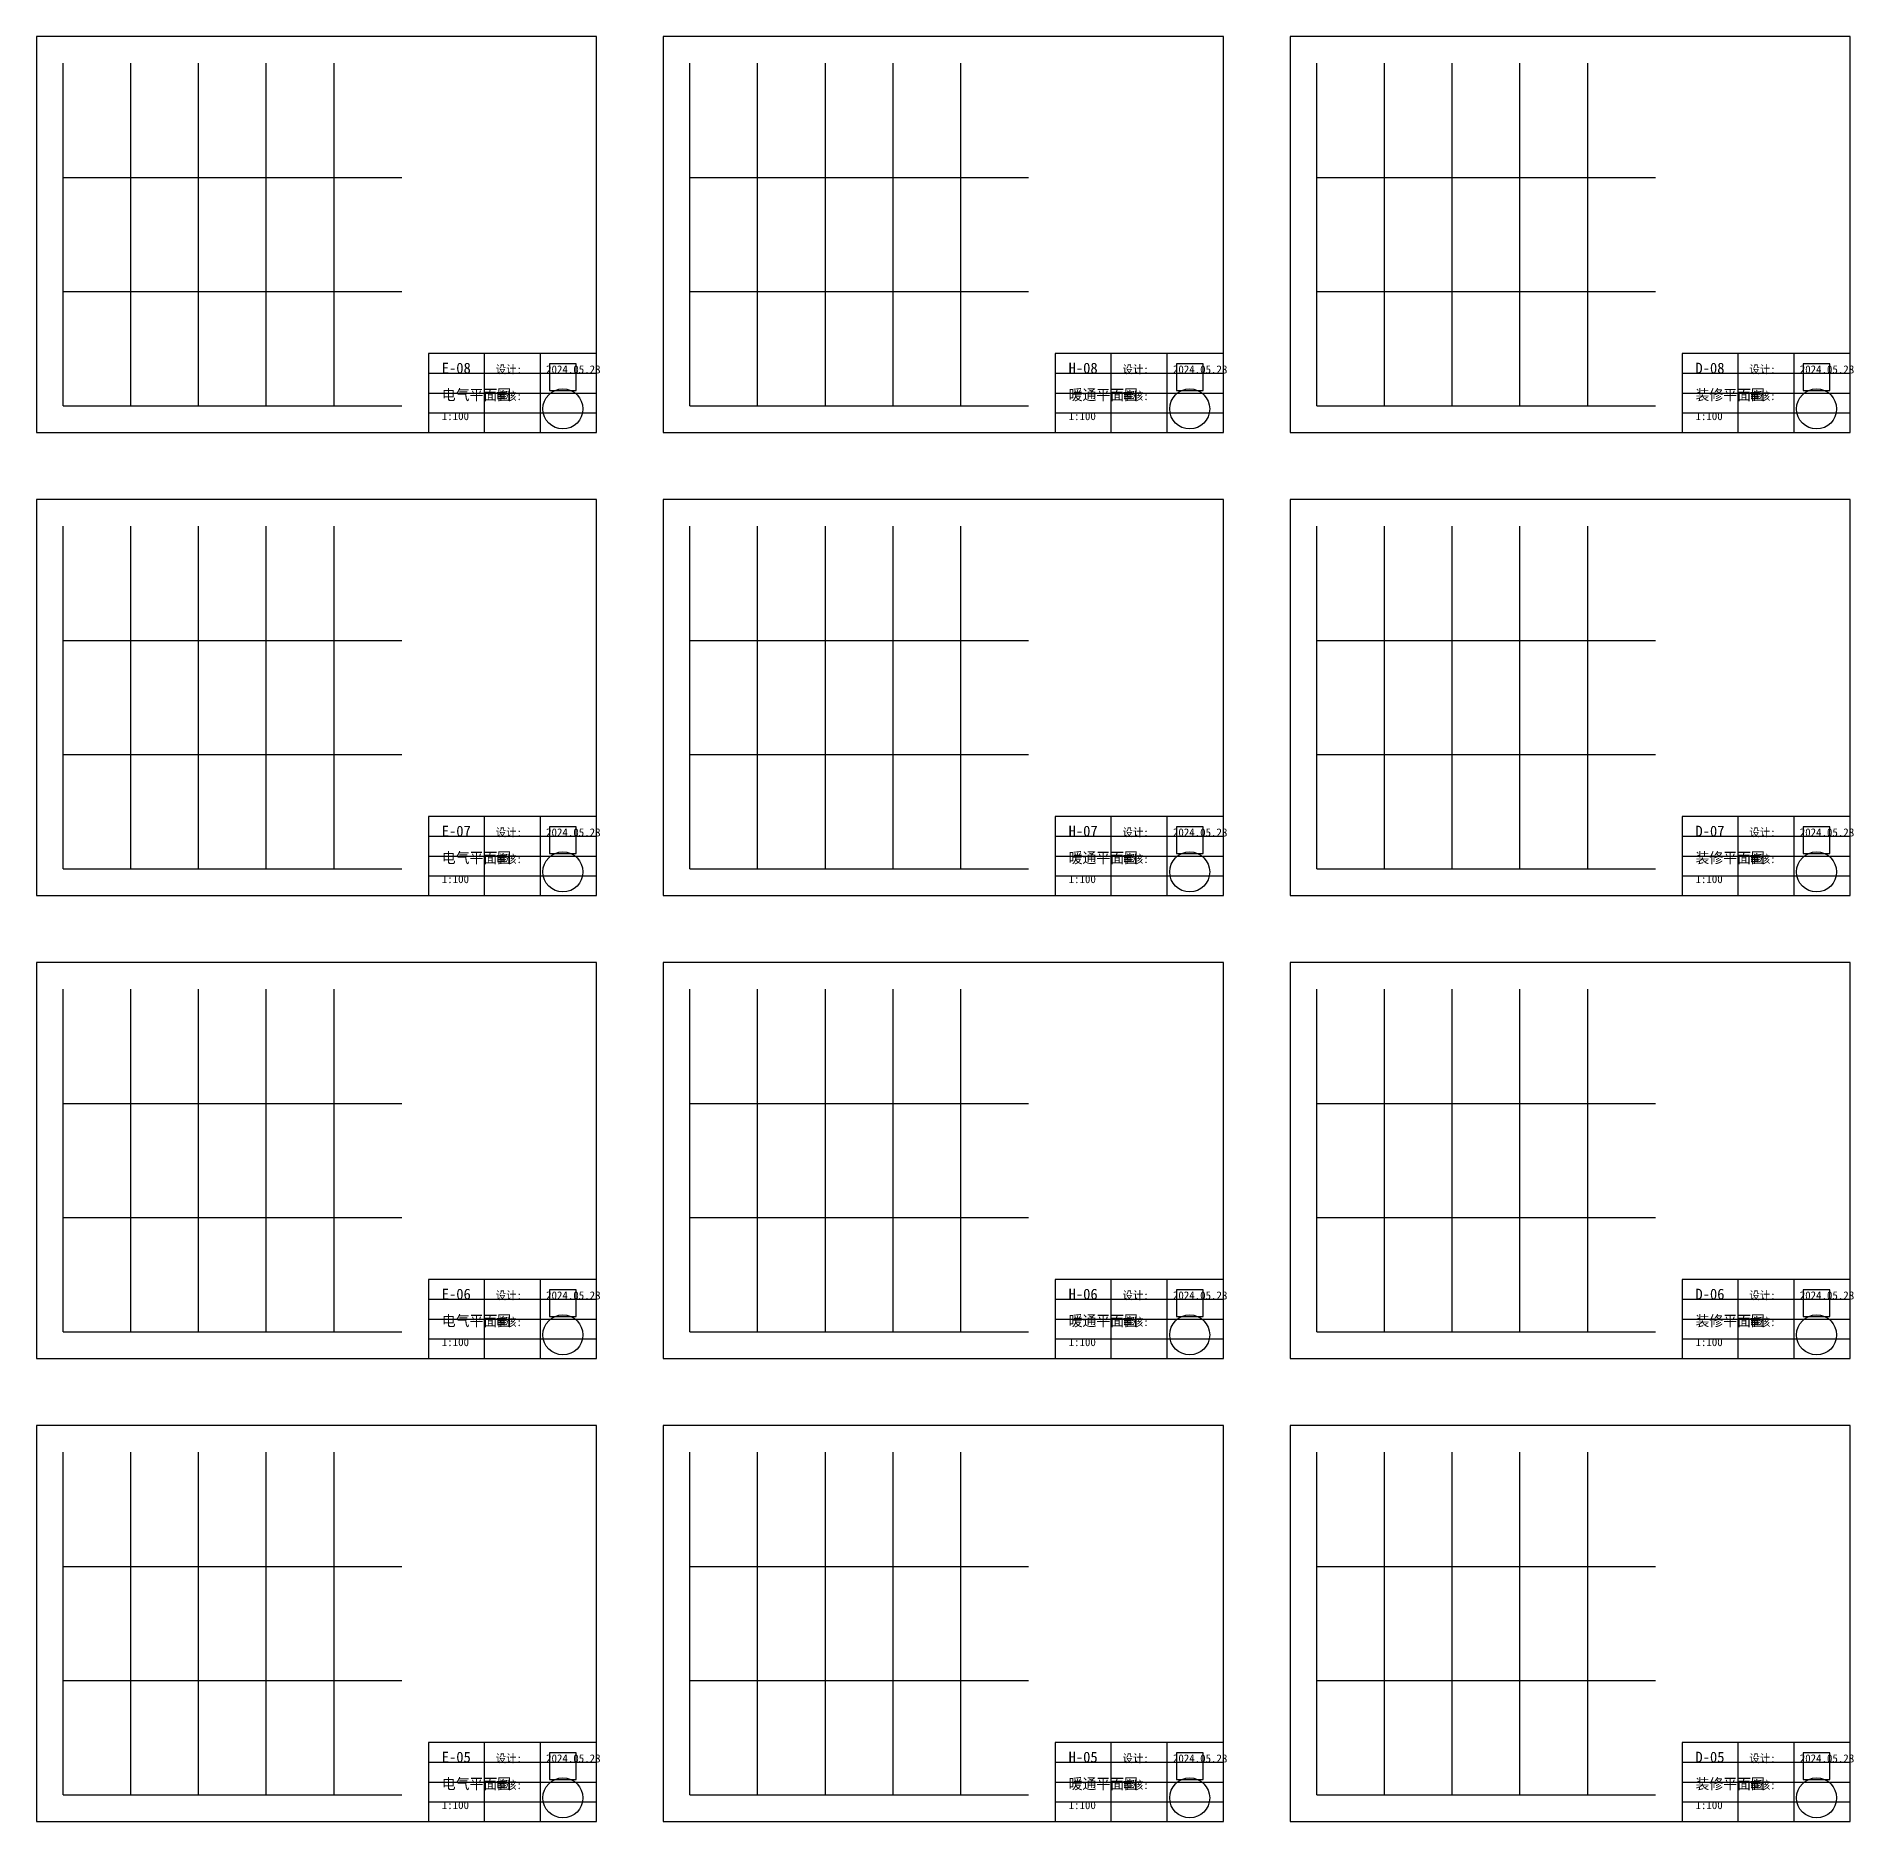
# Model space of a CAD drawing. Header units: metres. Extents: x -200 to 3300, y -100 to 2726.
# Drawn here: x 1410 to 2773, y 1388 to 2726 of the extents above; entities that cross this region are included whole.
import ezdxf

# ---------------------------------------------------------------- set-up
doc = ezdxf.new("R2010")
doc.units = ezdxf.units.M

msp = doc.modelspace()

# ---------------------------------------------------------------- linework, layer by layer
at = {"layer": 'CONTENT'}
for p, q in [((1430, 2449), (1430, 2706)), ((1480.8, 2449), (1480.8, 2706)), ((1531.6, 2449), (1531.6, 2706)), ((1582.4, 2449), (1582.4, 2706)), ((1633.2, 2449), (1633.2, 2706)), ((1900, 2449), (1900, 2706)), ((1950.8, 2449), (1950.8, 2706)), ((2001.6, 2449), (2001.6, 2706)), ((2052.4, 2449), (2052.4, 2706)), ((2103.2, 2449), (2103.2, 2706)), ((2370, 2449), (2370, 2706)), ((2420.8, 2449), (2420.8, 2706)), ((2471.6, 2449), (2471.6, 2706)), ((2522.4, 2449), (2522.4, 2706)), ((2573.2, 2449), (2573.2, 2706)), ((1430, 2620.3), (1684, 2620.3)), ((1900, 2620.3), (2154, 2620.3)), ((2370, 2620.3), (2624, 2620.3)), ((1430, 2534.7), (1684, 2534.7)), ((1900, 2534.7), (2154, 2534.7)), ((2370, 2534.7), (2624, 2534.7)), ((1430, 2449), (1684, 2449)), ((1900, 2449), (2154, 2449)), ((2370, 2449), (2624, 2449)), ((1430, 2102), (1430, 2359)), ((1480.8, 2102), (1480.8, 2359)), ((1531.6, 2102), (1531.6, 2359)), ((1582.4, 2102), (1582.4, 2359)), ((1633.2, 2102), (1633.2, 2359)), ((1900, 2102), (1900, 2359)), ((1950.8, 2102), (1950.8, 2359)), ((2001.6, 2102), (2001.6, 2359)), ((2052.4, 2102), (2052.4, 2359)), ((2103.2, 2102), (2103.2, 2359)), ((2370, 2102), (2370, 2359)), ((2420.8, 2102), (2420.8, 2359)), ((2471.6, 2102), (2471.6, 2359)), ((2522.4, 2102), (2522.4, 2359)), ((2573.2, 2102), (2573.2, 2359)), ((1430, 2273.3), (1684, 2273.3)), ((1900, 2273.3), (2154, 2273.3)), ((2370, 2273.3), (2624, 2273.3)), ((1430, 2187.7), (1684, 2187.7)), ((1900, 2187.7), (2154, 2187.7)), ((2370, 2187.7), (2624, 2187.7)), ((1430, 2102), (1684, 2102)), ((1900, 2102), (2154, 2102)), ((2370, 2102), (2624, 2102)), ((1430, 1755), (1430, 2012)), ((1480.8, 1755), (1480.8, 2012)), ((1531.6, 1755), (1531.6, 2012)), ((1582.4, 1755), (1582.4, 2012)), ((1633.2, 1755), (1633.2, 2012)), ((1900, 1755), (1900, 2012)), ((1950.8, 1755), (1950.8, 2012)), ((2001.6, 1755), (2001.6, 2012)), ((2052.4, 1755), (2052.4, 2012)), ((2103.2, 1755), (2103.2, 2012)), ((2370, 1755), (2370, 2012)), ((2420.8, 1755), (2420.8, 2012)), ((2471.6, 1755), (2471.6, 2012)), ((2522.4, 1755), (2522.4, 2012)), ((2573.2, 1755), (2573.2, 2012)), ((1430, 1926.3), (1684, 1926.3)), ((1900, 1926.3), (2154, 1926.3)), ((2370, 1926.3), (2624, 1926.3)), ((1430, 1840.7), (1684, 1840.7)), ((1900, 1840.7), (2154, 1840.7)), ((2370, 1840.7), (2624, 1840.7)), ((1430, 1755), (1684, 1755)), ((1900, 1755), (2154, 1755)), ((2370, 1755), (2624, 1755)), ((1430, 1408), (1430, 1665)), ((1480.8, 1408), (1480.8, 1665)), ((1531.6, 1408), (1531.6, 1665)), ((1582.4, 1408), (1582.4, 1665)), ((1633.2, 1408), (1633.2, 1665)), ((1900, 1408), (1900, 1665)), ((1950.8, 1408), (1950.8, 1665)), ((2001.6, 1408), (2001.6, 1665)), ((2052.4, 1408), (2052.4, 1665)), ((2103.2, 1408), (2103.2, 1665)), ((2370, 1408), (2370, 1665)), ((2420.8, 1408), (2420.8, 1665)), ((2471.6, 1408), (2471.6, 1665)), ((2522.4, 1408), (2522.4, 1665)), ((2573.2, 1408), (2573.2, 1665)), ((1430, 1579.3), (1684, 1579.3)), ((1900, 1579.3), (2154, 1579.3)), ((2370, 1579.3), (2624, 1579.3)), ((1430, 1493.7), (1684, 1493.7)), ((1900, 1493.7), (2154, 1493.7)), ((2370, 1493.7), (2624, 1493.7)), ((1430, 1408), (1684, 1408)), ((1900, 1408), (2154, 1408)), ((2370, 1408), (2624, 1408))]:
    msp.add_line(p, q, dxfattribs=at)
at = {"layer": 'FRAME'}
for points in [[(1410, 2429), (1830, 2429), (1830, 2726), (1410, 2726), (1410, 2429)], [(1880, 2429), (2300, 2429), (2300, 2726), (1880, 2726), (1880, 2429)], [(2350, 2429), (2770, 2429), (2770, 2726), (2350, 2726), (2350, 2429)], [(1410, 2082), (1830, 2082), (1830, 2379), (1410, 2379), (1410, 2082)], [(1880, 2082), (2300, 2082), (2300, 2379), (1880, 2379), (1880, 2082)], [(2350, 2082), (2770, 2082), (2770, 2379), (2350, 2379), (2350, 2082)], [(1410, 1735), (1830, 1735), (1830, 2032), (1410, 2032), (1410, 1735)], [(1880, 1735), (2300, 1735), (2300, 2032), (1880, 2032), (1880, 1735)], [(2350, 1735), (2770, 1735), (2770, 2032), (2350, 2032), (2350, 1735)], [(1410, 1388), (1830, 1388), (1830, 1685), (1410, 1685), (1410, 1388)], [(1880, 1388), (2300, 1388), (2300, 1685), (1880, 1685), (1880, 1388)], [(2350, 1388), (2770, 1388), (2770, 1685), (2350, 1685), (2350, 1388)]]:
    msp.add_lwpolyline(points, dxfattribs=at)
at = {"layer": 'SEAL'}
for centre in [(1804.8, 2446.8), (2274.8, 2446.8), (2744.8, 2446.8), (1804.8, 2099.8), (2274.8, 2099.8), (2744.8, 2099.8), (1804.8, 1752.8), (2274.8, 1752.8), (2744.8, 1752.8), (1804.8, 1405.8), (2274.8, 1405.8), (2744.8, 1405.8)]:
    msp.add_circle(centre, 15, dxfattribs=at)
at = {"layer": 'STAMP'}
for points in [[(1794.8, 2460.6), (1814.8, 2460.6), (1814.8, 2480.6), (1794.8, 2480.6), (1794.8, 2460.6)], [(2264.8, 2460.6), (2284.8, 2460.6), (2284.8, 2480.6), (2264.8, 2480.6), (2264.8, 2460.6)], [(2734.8, 2460.6), (2754.8, 2460.6), (2754.8, 2480.6), (2734.8, 2480.6), (2734.8, 2460.6)], [(1794.8, 2113.6), (1814.8, 2113.6), (1814.8, 2133.6), (1794.8, 2133.6), (1794.8, 2113.6)], [(2264.8, 2113.6), (2284.8, 2113.6), (2284.8, 2133.6), (2264.8, 2133.6), (2264.8, 2113.6)], [(2734.8, 2113.6), (2754.8, 2113.6), (2754.8, 2133.6), (2734.8, 2133.6), (2734.8, 2113.6)], [(1794.8, 1766.6), (1814.8, 1766.6), (1814.8, 1786.6), (1794.8, 1786.6), (1794.8, 1766.6)], [(2264.8, 1766.6), (2284.8, 1766.6), (2284.8, 1786.6), (2264.8, 1786.6), (2264.8, 1766.6)], [(2734.8, 1766.6), (2754.8, 1766.6), (2754.8, 1786.6), (2734.8, 1786.6), (2734.8, 1766.6)], [(1794.8, 1419.6), (1814.8, 1419.6), (1814.8, 1439.6), (1794.8, 1439.6), (1794.8, 1419.6)], [(2264.8, 1419.6), (2284.8, 1419.6), (2284.8, 1439.6), (2264.8, 1439.6), (2264.8, 1419.6)], [(2734.8, 1419.6), (2754.8, 1419.6), (2754.8, 1439.6), (2734.8, 1439.6), (2734.8, 1419.6)]]:
    msp.add_lwpolyline(points, dxfattribs=at)
at = {"layer": 'TITLE_BLOCK'}
for points in [[(1704, 2429), (1830, 2429), (1830, 2488.4), (1704, 2488.4), (1704, 2429)], [(2174, 2429), (2300, 2429), (2300, 2488.4), (2174, 2488.4), (2174, 2429)], [(2644, 2429), (2770, 2429), (2770, 2488.4), (2644, 2488.4), (2644, 2429)], [(1704, 2082), (1830, 2082), (1830, 2141.4), (1704, 2141.4), (1704, 2082)], [(2174, 2082), (2300, 2082), (2300, 2141.4), (2174, 2141.4), (2174, 2082)], [(2644, 2082), (2770, 2082), (2770, 2141.4), (2644, 2141.4), (2644, 2082)], [(1704, 1735), (1830, 1735), (1830, 1794.4), (1704, 1794.4), (1704, 1735)], [(2174, 1735), (2300, 1735), (2300, 1794.4), (2174, 1794.4), (2174, 1735)], [(2644, 1735), (2770, 1735), (2770, 1794.4), (2644, 1794.4), (2644, 1735)], [(1704, 1388), (1830, 1388), (1830, 1447.4), (1704, 1447.4), (1704, 1388)], [(2174, 1388), (2300, 1388), (2300, 1447.4), (2174, 1447.4), (2174, 1388)], [(2644, 1388), (2770, 1388), (2770, 1447.4), (2644, 1447.4), (2644, 1388)]]:
    msp.add_lwpolyline(points, dxfattribs=at)
at = {"layer": 'TITLE_LINES'}
for p, q in [((1746, 2429), (1746, 2488.4)), ((1788, 2429), (1788, 2488.4)), ((2216, 2429), (2216, 2488.4)), ((2258, 2429), (2258, 2488.4)), ((2686, 2429), (2686, 2488.4)), ((2728, 2429), (2728, 2488.4)), ((1704, 2473.6), (1830, 2473.6)), ((2174, 2473.6), (2300, 2473.6)), ((2644, 2473.6), (2770, 2473.6)), ((1704, 2458.7), (1830, 2458.7)), ((2174, 2458.7), (2300, 2458.7)), ((2644, 2458.7), (2770, 2458.7)), ((1704, 2443.8), (1830, 2443.8)), ((2174, 2443.8), (2300, 2443.8)), ((2644, 2443.8), (2770, 2443.8)), ((1746, 2082), (1746, 2141.4)), ((1788, 2082), (1788, 2141.4)), ((2216, 2082), (2216, 2141.4)), ((2258, 2082), (2258, 2141.4)), ((2686, 2082), (2686, 2141.4)), ((2728, 2082), (2728, 2141.4)), ((1704, 2126.6), (1830, 2126.6)), ((2174, 2126.6), (2300, 2126.6)), ((2644, 2126.6), (2770, 2126.6)), ((1704, 2111.7), (1830, 2111.7)), ((2174, 2111.7), (2300, 2111.7)), ((2644, 2111.7), (2770, 2111.7)), ((1704, 2096.8), (1830, 2096.8)), ((2174, 2096.8), (2300, 2096.8)), ((2644, 2096.8), (2770, 2096.8)), ((1746, 1735), (1746, 1794.4)), ((1788, 1735), (1788, 1794.4)), ((2216, 1735), (2216, 1794.4)), ((2258, 1735), (2258, 1794.4)), ((2686, 1735), (2686, 1794.4)), ((2728, 1735), (2728, 1794.4)), ((1704, 1779.5), (1830, 1779.5)), ((2174, 1779.5), (2300, 1779.5)), ((2644, 1779.5), (2770, 1779.5)), ((1704, 1764.7), (1830, 1764.7)), ((2174, 1764.7), (2300, 1764.7)), ((2644, 1764.7), (2770, 1764.7)), ((1704, 1749.8), (1830, 1749.8)), ((2174, 1749.8), (2300, 1749.8)), ((2644, 1749.8), (2770, 1749.8)), ((1746, 1388), (1746, 1447.4)), ((1788, 1388), (1788, 1447.4)), ((2216, 1388), (2216, 1447.4)), ((2258, 1388), (2258, 1447.4)), ((2686, 1388), (2686, 1447.4)), ((2728, 1388), (2728, 1447.4)), ((1704, 1432.5), (1830, 1432.5)), ((2174, 1432.5), (2300, 1432.5)), ((2644, 1432.5), (2770, 1432.5)), ((1704, 1417.7), (1830, 1417.7)), ((2174, 1417.7), (2300, 1417.7)), ((2644, 1417.7), (2770, 1417.7)), ((1704, 1402.8), (1830, 1402.8)), ((2174, 1402.8), (2300, 1402.8)), ((2644, 1402.8), (2770, 1402.8))]:
    msp.add_line(p, q, dxfattribs=at)

# ---------------------------------------------------------------- texts
at = {"layer": 'TEXT'}
for s, height, p in [('E-08', 8, (1714, 2473.4)), ('设计:', 6, (1754.4, 2473.4)), ('H-08', 8, (2184, 2473.4)), ('设计:', 6, (2224.4, 2473.4)), ('D-08', 8, (2654, 2473.4)), ('设计:', 6, (2694.4, 2473.4)), ('2024.05.28', 6, (1792.2, 2473.4)), ('2024.05.28', 6, (2262.2, 2473.4)), ('2024.05.28', 6, (2732.2, 2473.4)), ('电气平面图', 8, (1714, 2453.4)), ('审核:', 6, (1754.4, 2453.4)), ('暖通平面图', 8, (2184, 2453.4)), ('审核:', 6, (2224.4, 2453.4)), ('装修平面图', 8, (2654, 2453.4)), ('审核:', 6, (2694.4, 2453.4)), ('1:100', 6, (1714, 2438.4)), ('1:100', 6, (2184, 2438.4)), ('1:100', 6, (2654, 2438.4)), ('E-07', 8, (1714, 2126.4)), ('设计:', 6, (1754.4, 2126.4)), ('2024.05.28', 6, (1792.2, 2126.4)), ('H-07', 8, (2184, 2126.4)), ('设计:', 6, (2224.4, 2126.4)), ('2024.05.28', 6, (2262.2, 2126.4)), ('D-07', 8, (2654, 2126.4)), ('设计:', 6, (2694.4, 2126.4)), ('2024.05.28', 6, (2732.2, 2126.4)), ('电气平面图', 8, (1714, 2106.4)), ('审核:', 6, (1754.4, 2106.4)), ('暖通平面图', 8, (2184, 2106.4)), ('审核:', 6, (2224.4, 2106.4)), ('装修平面图', 8, (2654, 2106.4)), ('审核:', 6, (2694.4, 2106.4)), ('1:100', 6, (1714, 2091.4)), ('1:100', 6, (2184, 2091.4)), ('1:100', 6, (2654, 2091.4)), ('E-06', 8, (1714, 1779.4)), ('设计:', 6, (1754.4, 1779.4)), ('2024.05.28', 6, (1792.2, 1779.4)), ('H-06', 8, (2184, 1779.4)), ('设计:', 6, (2224.4, 1779.4)), ('2024.05.28', 6, (2262.2, 1779.4)), ('D-06', 8, (2654, 1779.4)), ('设计:', 6, (2694.4, 1779.4)), ('2024.05.28', 6, (2732.2, 1779.4)), ('电气平面图', 8, (1714, 1759.4)), ('审核:', 6, (1754.4, 1759.4)), ('暖通平面图', 8, (2184, 1759.4)), ('审核:', 6, (2224.4, 1759.4)), ('装修平面图', 8, (2654, 1759.4)), ('审核:', 6, (2694.4, 1759.4)), ('1:100', 6, (1714, 1744.4)), ('1:100', 6, (2184, 1744.4)), ('1:100', 6, (2654, 1744.4)), ('E-05', 8, (1714, 1432.4)), ('设计:', 6, (1754.4, 1432.4)), ('2024.05.28', 6, (1792.2, 1432.4)), ('H-05', 8, (2184, 1432.4)), ('设计:', 6, (2224.4, 1432.4)), ('2024.05.28', 6, (2262.2, 1432.4)), ('D-05', 8, (2654, 1432.4)), ('设计:', 6, (2694.4, 1432.4)), ('2024.05.28', 6, (2732.2, 1432.4)), ('电气平面图', 8, (1714, 1412.4)), ('审核:', 6, (1754.4, 1412.4)), ('暖通平面图', 8, (2184, 1412.4)), ('审核:', 6, (2224.4, 1412.4)), ('装修平面图', 8, (2654, 1412.4)), ('审核:', 6, (2694.4, 1412.4)), ('1:100', 6, (1714, 1397.4)), ('1:100', 6, (2184, 1397.4)), ('1:100', 6, (2654, 1397.4))]:
    msp.add_text(s, height=height, dxfattribs=at).set_placement(p)

doc.saveas('drawing.dxf')
